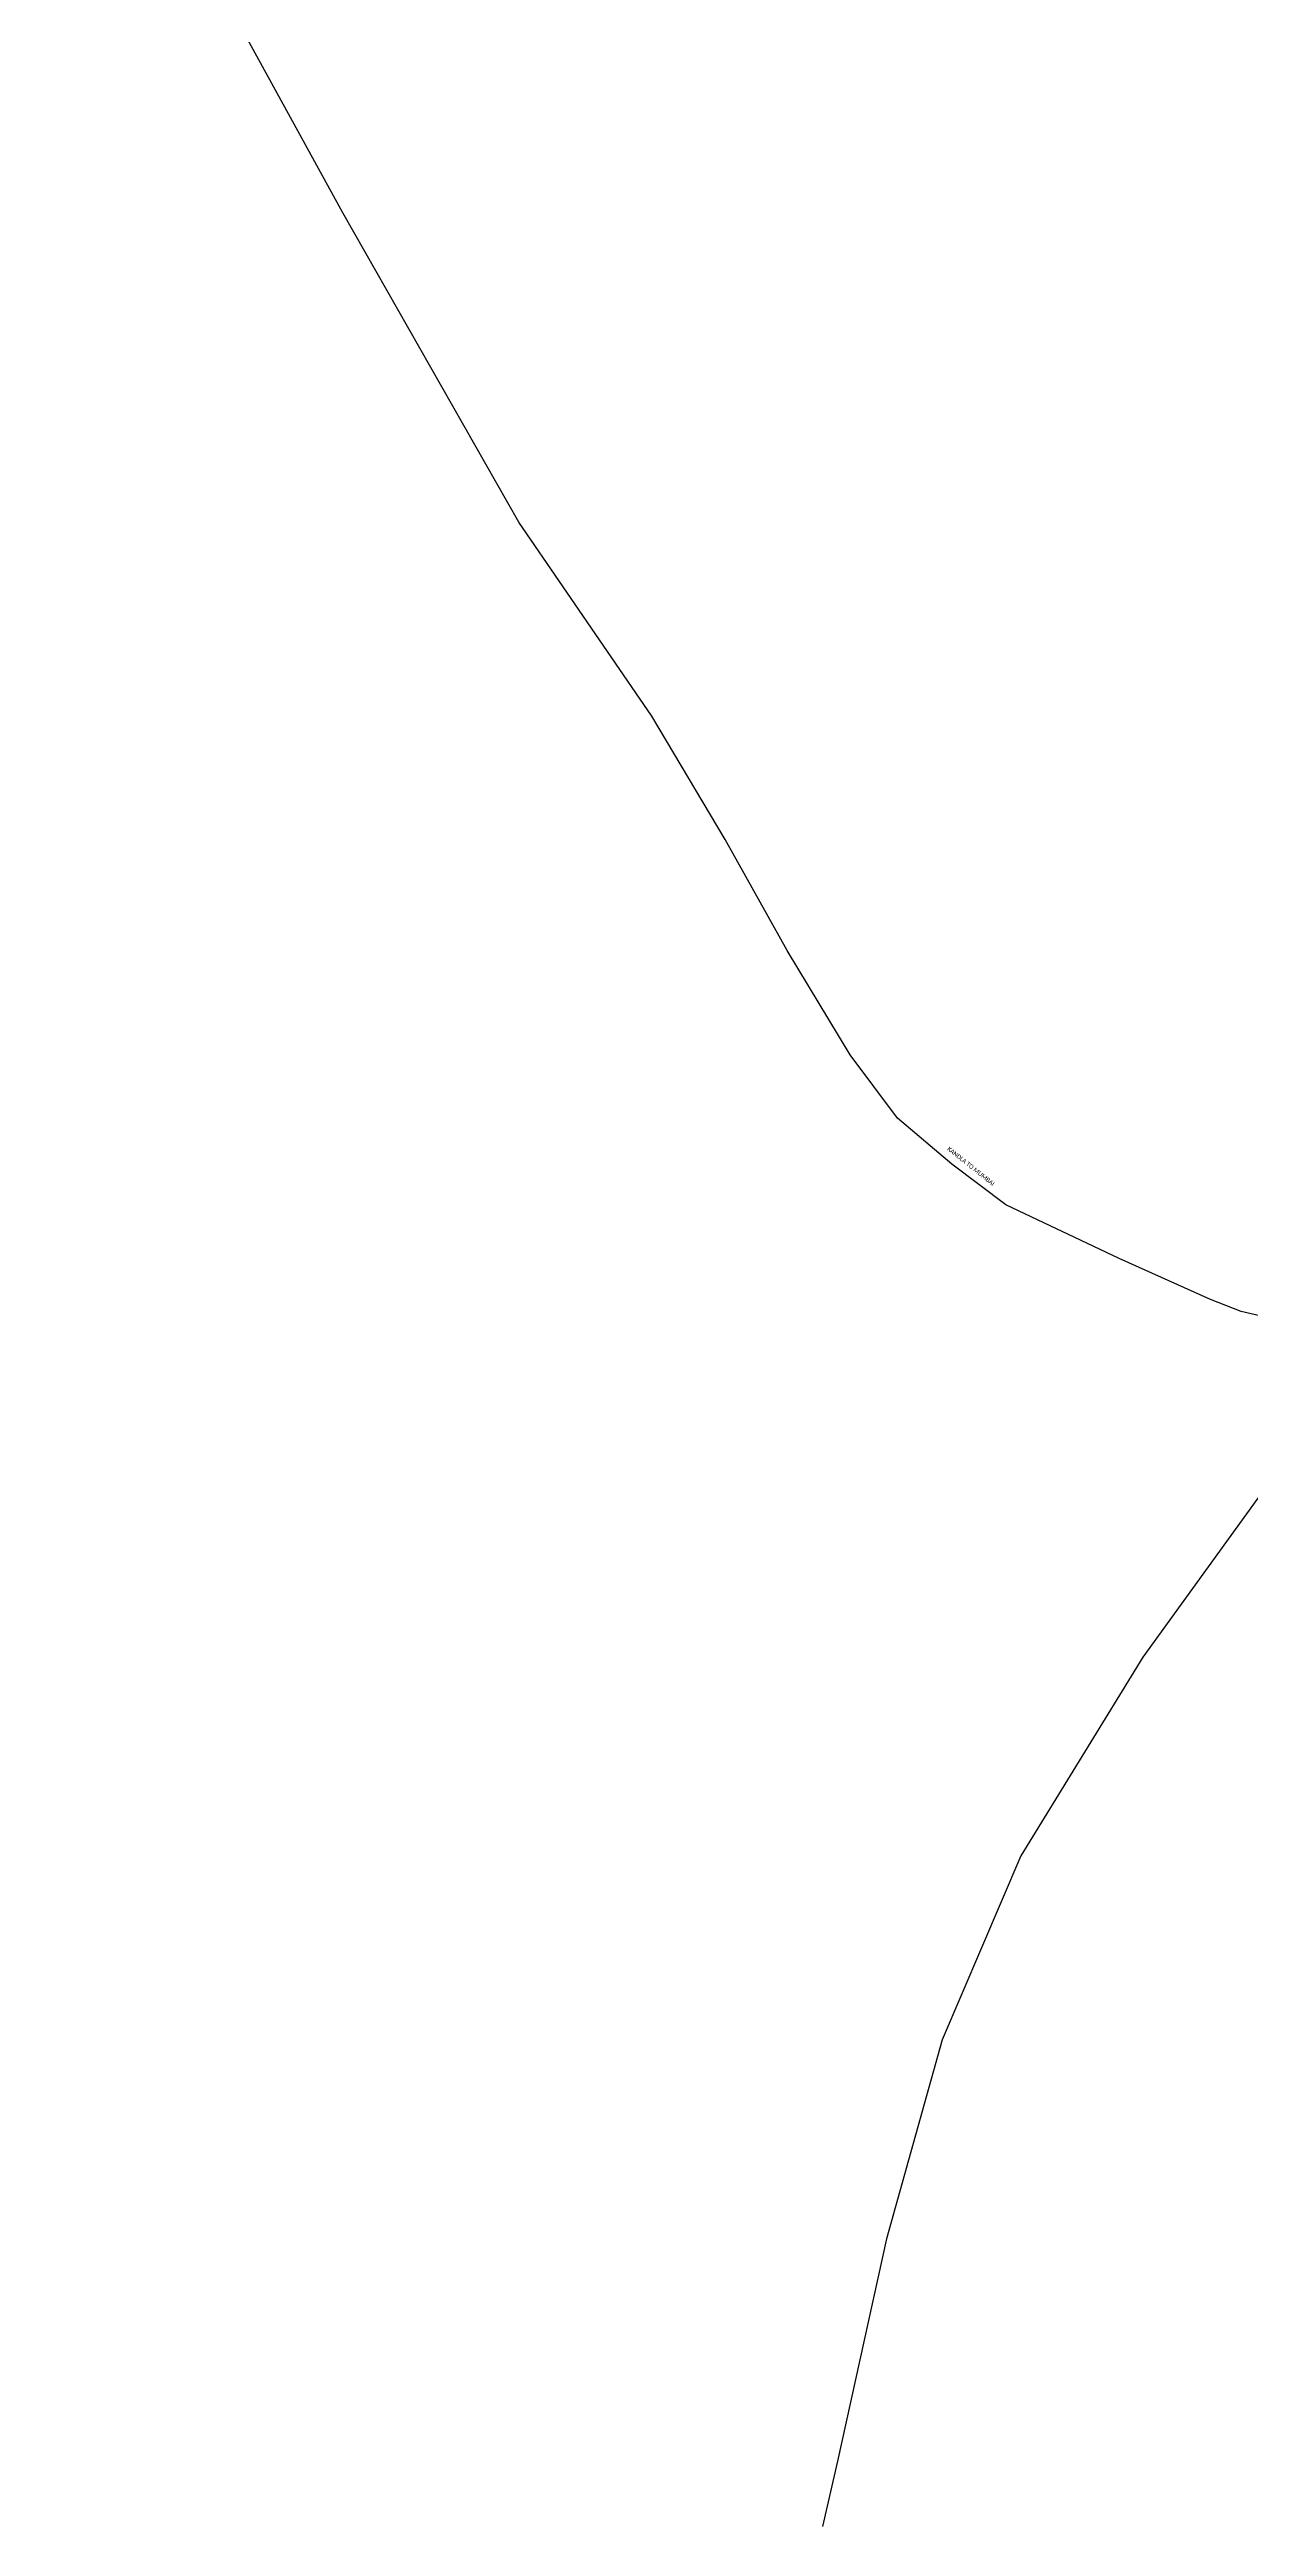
# Model space of a CAD drawing. Header units: metres. Extents: x 244146 to 284333, y 2072781 to 2118024.
# Drawn here: x 252999 to 266927, y 2072781 to 2101495 of the extents above; entities that cross this region are included whole.
import ezdxf

# ---------------------------------------------------------------- set-up
doc = ezdxf.new("R2010")
doc.units = ezdxf.units.M
doc.linetypes.add('HIDDEN', pattern=[0.375, 0.25, -0.125])
doc.layers.add('FERRY ROUTE', color=5, linetype='Continuous')
doc.layers.add('FERRY ROUTE TEXT', color=7, linetype='Continuous')
doc.styles.get("Standard").update_dxf_attribs({"font": 'calibri.ttf'})
doc.linetypes.add('FENCELINE2', pattern='A,6.35,-2.54,[132,ltypeshp.shx,S=2.54,R=0,X=-2.54,Y=0],-2.54,25.4', length=36.83)

msp = doc.modelspace()

# ---------------------------------------------------------------- linework, layer by layer
at = {"layer": 'FERRY ROUTE', "linetype": 'FENCELINE2', "ltscale": 10}
for points in [[(267399, 2086729), (266819, 2086867), (266463, 2087005), (265405, 2087479), (264091, 2088104), (263464, 2088573), (262832, 2089106), (262284, 2089842), (261554, 2091049), (260835, 2092338), (259986, 2093767), (258442, 2096016), (256399, 2099602), (252999, 2105801)], [(273584, 2097480), (273767, 2097557), (274167, 2097432), (274207, 2097413), (274384, 2097207), (274530, 2096629), (274807, 2095143), (274984, 2093910), (275008, 2092316), (274831, 2090395), (274693, 2089567), (274410, 2088922), (274051, 2088315), (273807, 2088157), (272988, 2087825), (268453, 2086058), (267562, 2085292), (267012, 2084703), (265679, 2082859), (264264, 2080554), (263351, 2078424), (262705, 2076117), (262138, 2073538), (261965, 2072781)]]:
    msp.add_lwpolyline(points, dxfattribs=at)

# ---------------------------------------------------------------- texts
at = {"layer": 'FERRY ROUTE TEXT', "linetype": 'HIDDEN', "ltscale": 3, "insert": (263437, 2088780), "char_height": 50, "attachment_point": 1, "rotation": 321.3732}
msp.add_mtext_dynamic_manual_height_columns('KANDLA TO MUMBAI', width=1410.94, gutter_width=1, heights=[0], dxfattribs=at)

doc.saveas('drawing.dxf')
